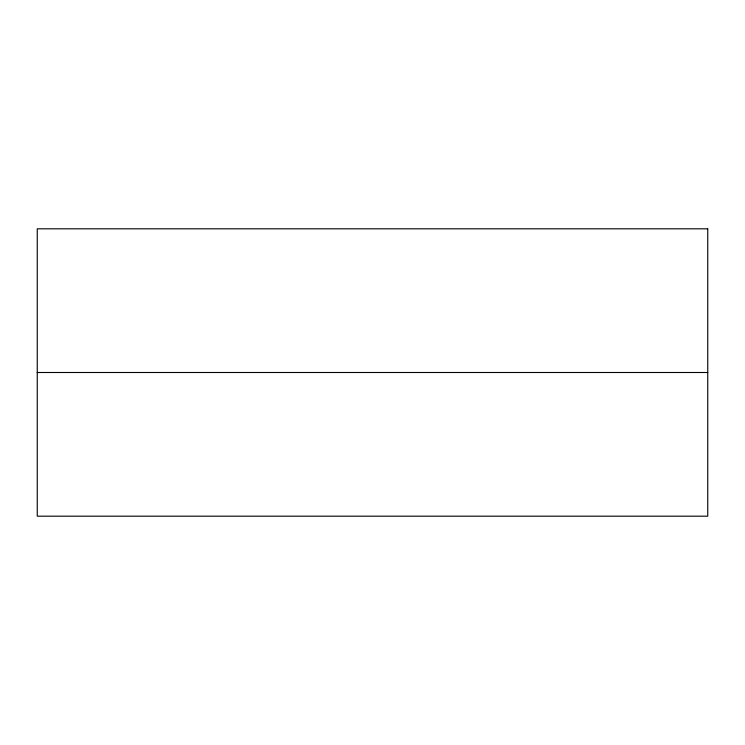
<?xml version="1.0" encoding="UTF-8"?>
<svg xmlns="http://www.w3.org/2000/svg" width="745" height="745" viewBox="0 0 745 745"><rect width="100%" height="100%" fill="white"/><g stroke="black" fill="none" stroke-linecap="round" stroke-linejoin="round"><path stroke-width="1.12" d="M37.25 372.5L707.75 372.5M707.75 228.817L37.25 228.817L37.25 516.183L707.75 516.183L707.75 228.817"/></g></svg>
